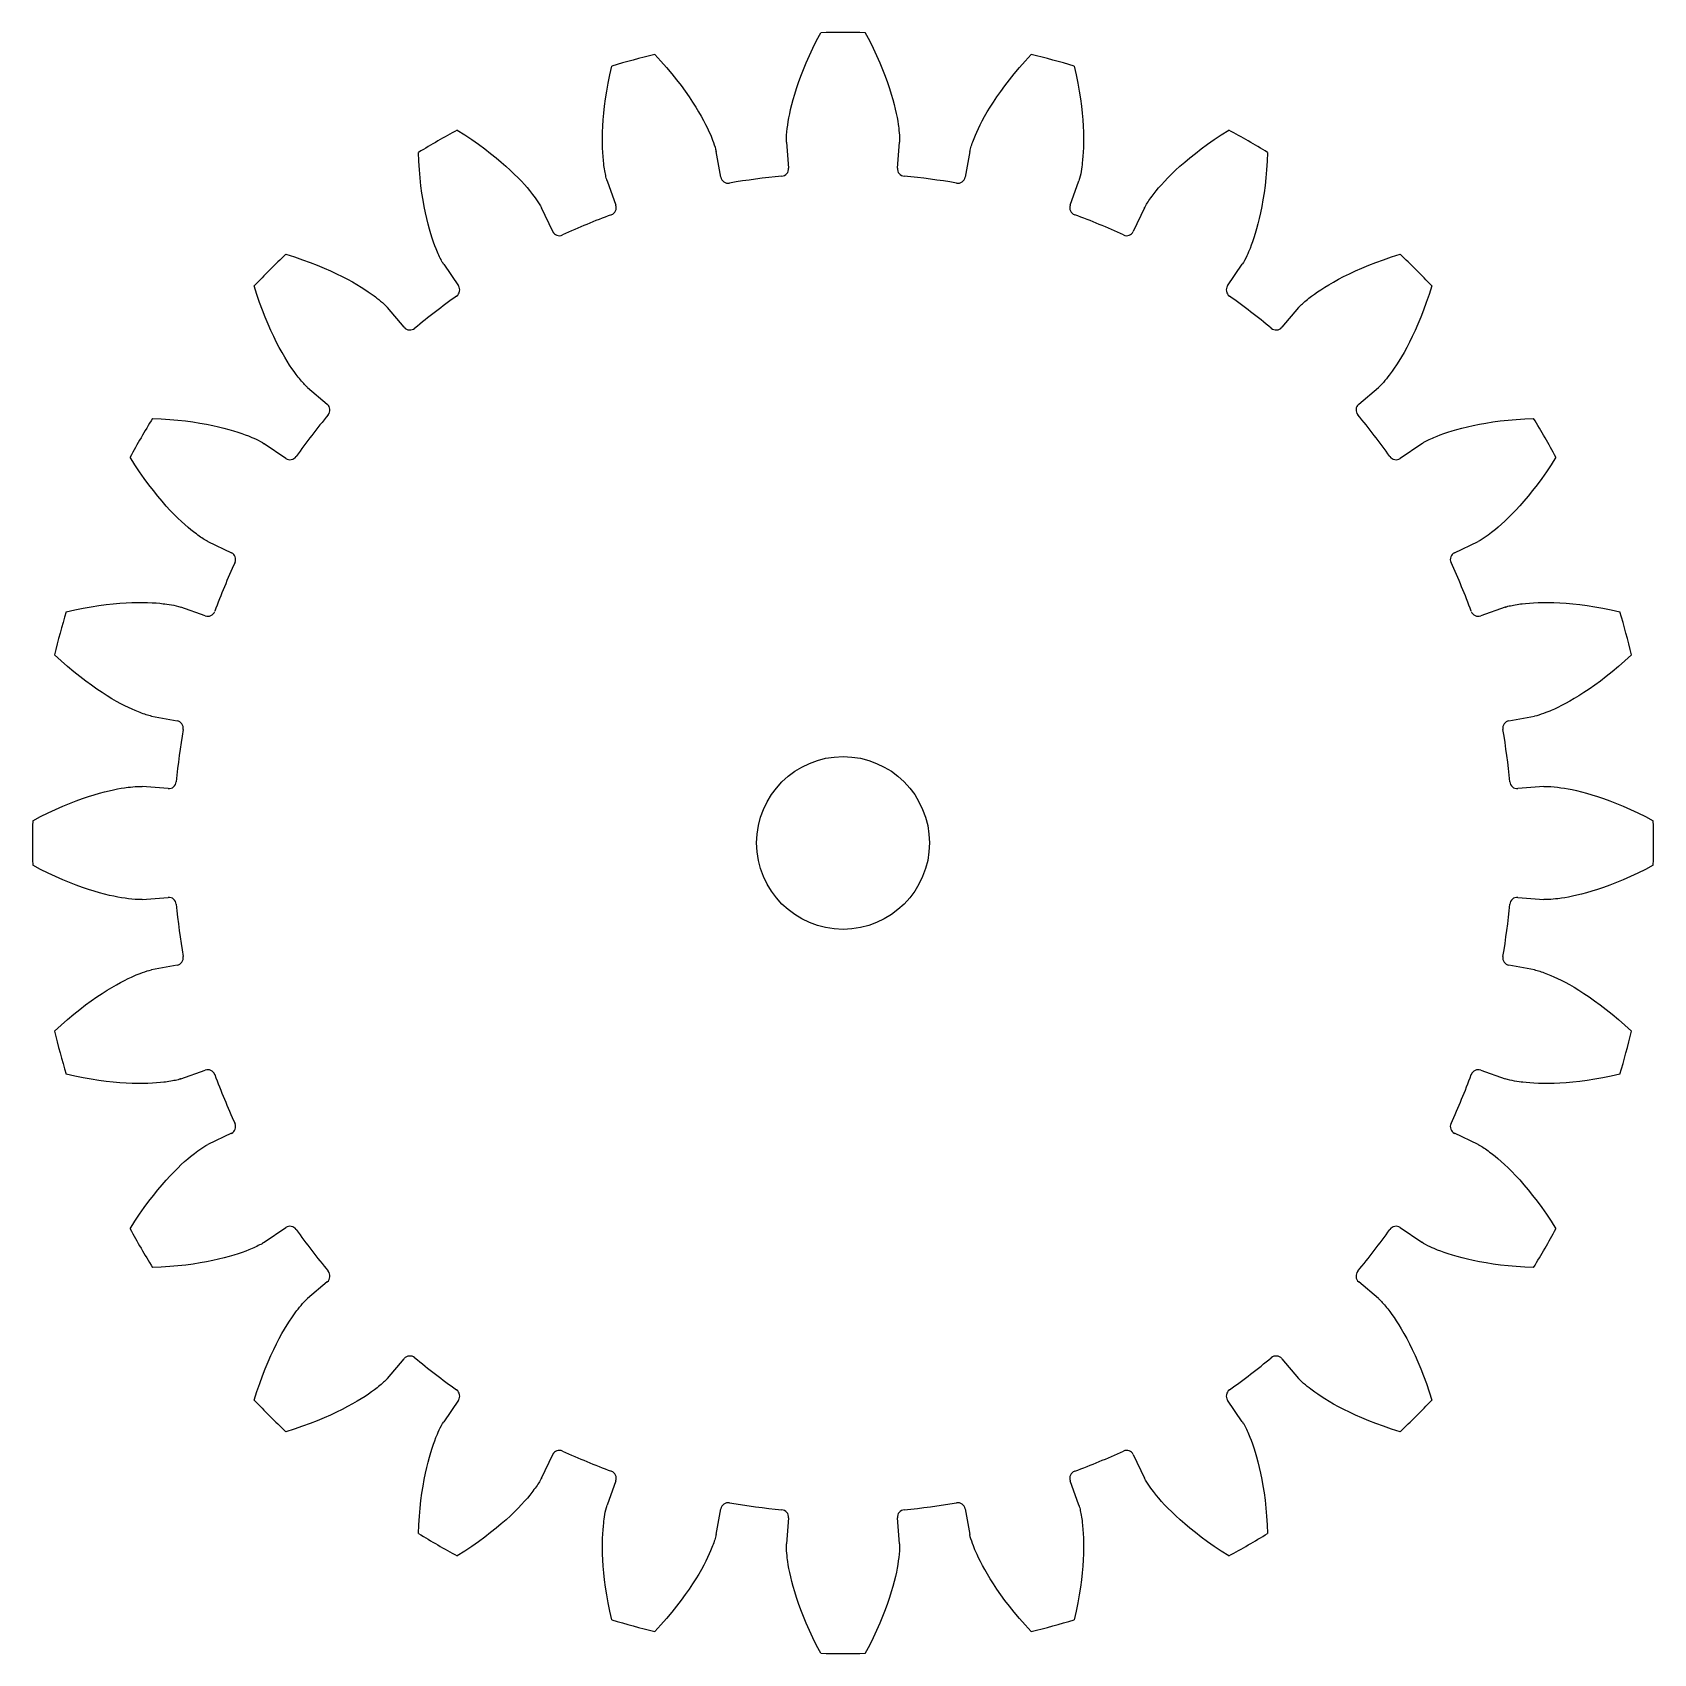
# Model space of a CAD drawing. Header units: millimetres. Extents: x -13.8 to 7.8, y -7.4 to 14.1.
import ezdxf

# ---------------------------------------------------------------- set-up
doc = ezdxf.new("R2010")
doc.units = ezdxf.units.MM
doc.layers.get('0').update_dxf_attribs({"linetype": 'CONTINUOUS'})

msp = doc.modelspace()

# ---------------------------------------------------------------- linework, layer by layer
for p, q in [((-4.622, 12.223), (-4.685, 12.564)), ((-3.748, 12.688), (-3.72, 12.342)), ((-2.272, 12.342), (-2.245, 12.688)), ((-1.308, 12.564), (-1.371, 12.223)), ((-6.137, 12.175), (-6.021, 11.848)), ((0.028, 11.848), (0.144, 12.175)), ((-6.861, 11.5), (-7.01, 11.813)), ((1.018, 11.813), (0.868, 11.5)), ((-8.312, 11.062), (-8.115, 10.776)), ((2.122, 10.776), (2.319, 11.062)), ((-8.837, 10.223), (-9.062, 10.486)), ((3.069, 10.486), (2.844, 10.223)), ((-10.124, 9.424), (-9.861, 9.199)), ((3.868, 9.199), (4.131, 9.424)), ((-10.414, 8.477), (-10.7, 8.674)), ((4.707, 8.674), (4.421, 8.477)), ((-11.451, 7.373), (-11.138, 7.223)), ((5.145, 7.223), (5.458, 7.373)), ((-11.486, 6.383), (-11.813, 6.499)), ((5.82, 6.499), (5.493, 6.383)), ((-12.202, 5.047), (-11.861, 4.984)), ((5.868, 4.984), (6.209, 5.047)), ((-11.98, 4.083), (-12.326, 4.11)), ((6.333, 4.11), (5.987, 4.083)), ((-12.326, 2.607), (-11.98, 2.635)), ((5.987, 2.635), (6.333, 2.607)), ((-11.861, 1.733), (-12.202, 1.67)), ((6.209, 1.67), (5.868, 1.733)), ((-11.813, 0.218), (-11.486, 0.334)), ((5.493, 0.334), (5.82, 0.218)), ((-11.138, -0.506), (-11.451, -0.655)), ((5.458, -0.655), (5.145, -0.506)), ((-10.7, -1.957), (-10.414, -1.76)), ((4.421, -1.76), (4.707, -1.957)), ((-9.861, -2.482), (-10.124, -2.707)), ((4.131, -2.707), (3.868, -2.482)), ((-9.062, -3.769), (-8.837, -3.506)), ((2.844, -3.506), (3.069, -3.769)), ((-8.115, -4.059), (-8.312, -4.345)), ((2.319, -4.345), (2.122, -4.059)), ((-7.01, -5.096), (-6.861, -4.783)), ((0.868, -4.783), (1.018, -5.096)), ((-6.021, -5.131), (-6.137, -5.458)), ((0.144, -5.458), (0.028, -5.131)), ((-4.685, -5.847), (-4.622, -5.506)), ((-1.371, -5.506), (-1.308, -5.847)), ((-3.72, -5.625), (-3.748, -5.971)), ((-2.245, -5.971), (-2.272, -5.625))]:
    msp.add_line(p, q)
msp.add_circle((-2.996, 3.359), 1.15)
for centre, radius, start, end in [((-2.996, 3.359), 10.79, 88.4232, 91.5768), ((-2.996, 3.359), 10.79, 103.4232, 106.5768), ((-2.996, 3.359), 10.79, 73.4232, 76.5768), ((-2.996, 3.359), 10.79, 118.4232, 121.5768), ((-2.996, 3.359), 10.79, 58.4232, 61.5768), ((-3.82, 12.334), 0.1, -84.7565, 4.5034), ((-2.173, 12.334), 0.1, 175.4966, 264.7565), ((-4.524, 12.241), 0.1, 190.4966, 279.7565), ((-2.996, 3.359), 8.913, 95.2435, 99.7565), ((-2.996, 3.359), 8.913, 80.2435, 84.7565), ((-1.469, 12.241), 0.1, 260.2435, 349.5034), ((-2.996, 3.359), 8.913, 110.2435, 114.7565), ((-6.115, 11.815), 0.1, -69.7565, 19.5034), ((0.122, 11.815), 0.1, 160.4966, 249.7565), ((-2.996, 3.359), 8.913, 65.2435, 69.7565), ((-6.771, 11.543), 0.1, 205.4966, 294.7565), ((0.778, 11.543), 0.1, 245.2435, 334.5034), ((-2.996, 3.359), 10.79, 133.4232, 136.5768), ((-2.996, 3.359), 10.79, 43.4232, 46.5768), ((-2.996, 3.359), 8.913, 125.2435, 129.7565), ((-8.198, 10.72), 0.1, -54.7565, 34.5034), ((2.205, 10.72), 0.1, 145.4966, 234.7565), ((-2.996, 3.359), 8.913, 50.2435, 54.7565), ((-8.761, 10.288), 0.1, 220.4966, 309.7565), ((2.768, 10.288), 0.1, 230.2435, 319.5034), ((-9.926, 9.123), 0.1, -39.7565, 49.5034), ((3.933, 9.123), 0.1, 130.4966, 219.7565), ((-2.996, 3.359), 10.79, 148.4232, 151.5768), ((-2.996, 3.359), 8.913, 140.2435, 144.7565), ((-2.996, 3.359), 8.913, 35.2435, 39.7565), ((-2.996, 3.359), 10.79, 28.4232, 31.5768), ((-10.358, 8.56), 0.1, 235.4966, 324.7565), ((4.365, 8.56), 0.1, 215.2435, 304.5034), ((-11.181, 7.133), 0.1, -24.7565, 64.5034), ((5.188, 7.133), 0.1, 115.4966, 204.7565), ((-2.996, 3.359), 8.913, 155.2435, 159.7565), ((-2.996, 3.359), 8.913, 20.2435, 24.7565), ((-2.996, 3.359), 10.79, 163.4232, 166.5768), ((-11.453, 6.477), 0.1, 250.4966, 339.7565), ((5.46, 6.477), 0.1, 200.2435, 289.5034), ((-2.996, 3.359), 10.79, 13.4232, 16.5768), ((-11.879, 4.886), 0.1, -9.7565, 79.5034), ((5.886, 4.886), 0.1, 100.4966, 189.7565), ((-2.996, 3.359), 8.913, 170.2435, 174.7565), ((-2.996, 3.359), 8.913, 5.2435, 9.7565), ((-11.972, 4.182), 0.1, 265.4966, 354.7565), ((5.979, 4.182), 0.1, 185.2435, 274.5034), ((-2.996, 3.359), 10.79, 178.4232, 181.5768), ((-2.996, 3.359), 10.79, -1.5768, 1.5768), ((-11.972, 2.535), 0.1, 5.2435, 94.5034), ((5.979, 2.535), 0.1, 85.4966, 174.7565), ((-2.996, 3.359), 8.913, 185.2435, 189.7565), ((-2.996, 3.359), 8.913, 350.2435, 354.7565), ((-11.879, 1.831), 0.1, -79.5034, 9.7565), ((5.886, 1.831), 0.1, 170.2435, 259.5034), ((-2.996, 3.359), 10.79, 193.4232, 196.5768), ((-2.996, 3.359), 10.79, 343.4232, 346.5768), ((-11.453, 0.24), 0.1, 20.2435, 109.5034), ((-2.996, 3.359), 8.913, 200.2435, 204.7565), ((-2.996, 3.359), 8.913, 335.2435, 339.7565), ((5.46, 0.24), 0.1, 70.4966, 159.7565), ((-11.181, -0.416), 0.1, -64.5034, 24.7565), ((5.188, -0.416), 0.1, 155.2435, 244.5034), ((-2.996, 3.359), 10.79, 208.4232, 211.5768), ((-10.358, -1.843), 0.1, 35.2435, 124.5034), ((-2.996, 3.359), 8.913, 215.2435, 219.7565), ((-2.996, 3.359), 8.913, 320.2435, 324.7565), ((4.365, -1.843), 0.1, 55.4966, 144.7565), ((-2.996, 3.359), 10.79, 328.4232, 331.5768), ((-9.926, -2.406), 0.1, -49.5034, 39.7565), ((3.933, -2.406), 0.1, 140.2435, 229.5034), ((-8.761, -3.57), 0.1, 50.2435, 139.5034), ((-2.996, 3.359), 8.913, 230.2435, 234.7565), ((-2.996, 3.359), 8.913, 305.2435, 309.7565), ((2.768, -3.57), 0.1, 40.4966, 129.7565), ((-2.996, 3.359), 10.79, 223.4232, 226.5768), ((-8.198, -4.003), 0.1, -34.5034, 54.7565), ((2.205, -4.003), 0.1, 125.2435, 214.5034), ((-2.996, 3.359), 10.79, 313.4232, 316.5768), ((-6.771, -4.826), 0.1, 65.2435, 154.5034), ((-2.996, 3.359), 8.913, 245.2435, 249.7565), ((-2.996, 3.359), 8.913, 290.2435, 294.7565), ((0.778, -4.826), 0.1, 25.4966, 114.7565), ((-6.115, -5.098), 0.1, -19.5034, 69.7565), ((0.122, -5.098), 0.1, 110.2435, 199.5034), ((-4.524, -5.524), 0.1, 80.2435, 169.5034), ((-2.996, 3.359), 8.913, 260.2435, 264.7565), ((-3.82, -5.617), 0.1, -4.5034, 84.7565), ((-2.173, -5.617), 0.1, 95.2435, 184.5034), ((-2.996, 3.359), 8.913, 275.2435, 279.7565), ((-1.469, -5.524), 0.1, 10.4966, 99.7565), ((-2.996, 3.359), 10.79, 238.4232, 241.5768), ((-2.996, 3.359), 10.79, 298.4232, 301.5768), ((-2.996, 3.359), 10.79, 253.4232, 256.5768), ((-2.996, 3.359), 10.79, 283.4232, 286.5768), ((-2.996, 3.359), 10.79, 268.4232, 271.5768)]:
    msp.add_arc(centre, radius, start, end)
for points, knots in [([(-3.748, 12.688), (-3.748, 12.69), (-3.748, 12.691), (-3.748, 12.697), (-3.749, 12.7), (-3.749, 12.716), (-3.749, 12.729), (-3.747, 12.786), (-3.74, 12.858), (-3.701, 13.144), (-3.599, 13.577), (-3.293, 14.144)], [-0.2614344, -0.2614344, -0.2614344, -0.2614344, -0.2594004, -0.2594004, -0.2556156, -0.2556156, -0.2419949, -0.2419949, -0.193451, -0.193451, 0, 0, 0, 0]), ([(-2.7, 14.144), (-2.394, 13.576), (-2.293, 13.146), (-2.254, 12.869), (-2.239, 12.762), (-2.245, 12.688)], [-0.1157355, -0.1157355, -0.1157355, -0.1157355, -0.0223391, -0.0223391, 0, 0, 0, 0]), ([(-5.501, 13.854), (-5.059, 13.384), (-4.851, 12.995), (-4.741, 12.738), (-4.699, 12.637), (-4.685, 12.564)], [-0.1157355, -0.1157355, -0.1157355, -0.1157355, -0.0223391, -0.0223391, 0, 0, 0, 0]), ([(-1.308, 12.564), (-1.307, 12.566), (-1.307, 12.568), (-1.306, 12.573), (-1.305, 12.577), (-1.302, 12.592), (-1.298, 12.604), (-1.282, 12.659), (-1.256, 12.727), (-1.144, 12.993), (-0.934, 13.384), (-0.492, 13.854)], [-0.2614344, -0.2614344, -0.2614344, -0.2614344, -0.2594004, -0.2594004, -0.2556156, -0.2556156, -0.2419949, -0.2419949, -0.193451, -0.193451, 0, 0, 0, 0]), ([(-6.137, 12.175), (-6.137, 12.177), (-6.138, 12.179), (-6.14, 12.184), (-6.141, 12.187), (-6.146, 12.203), (-6.149, 12.215), (-6.162, 12.271), (-6.174, 12.342), (-6.209, 12.628), (-6.223, 13.072), (-6.075, 13.7)], [-0.2614344, -0.2614344, -0.2614344, -0.2614344, -0.2594004, -0.2594004, -0.2556156, -0.2556156, -0.2419949, -0.2419949, -0.193451, -0.193451, 0, 0, 0, 0]), ([(0.082, 13.7), (0.23, 13.072), (0.216, 12.631), (0.182, 12.353), (0.169, 12.246), (0.144, 12.175)], [-0.1157355, -0.1157355, -0.1157355, -0.1157355, -0.0223391, -0.0223391, 0, 0, 0, 0]), ([(-8.132, 12.848), (-7.583, 12.508), (-7.281, 12.186), (-7.109, 11.967), (-7.042, 11.881), (-7.01, 11.813)], [-0.1157355, -0.1157355, -0.1157355, -0.1157355, -0.0223391, -0.0223391, 0, 0, 0, 0]), ([(1.018, 11.813), (1.018, 11.815), (1.019, 11.817), (1.022, 11.822), (1.023, 11.825), (1.031, 11.839), (1.037, 11.85), (1.067, 11.898), (1.109, 11.958), (1.286, 12.185), (1.591, 12.509), (2.139, 12.848)], [-0.2614344, -0.2614344, -0.2614344, -0.2614344, -0.2594004, -0.2594004, -0.2556156, -0.2556156, -0.2419949, -0.2419949, -0.193451, -0.193451, 0, 0, 0, 0]), ([(-8.312, 11.062), (-8.313, 11.064), (-8.314, 11.065), (-8.317, 11.07), (-8.319, 11.073), (-8.327, 11.086), (-8.333, 11.097), (-8.361, 11.148), (-8.391, 11.213), (-8.499, 11.481), (-8.627, 11.906), (-8.647, 12.551)], [-0.2614344, -0.2614344, -0.2614344, -0.2614344, -0.2594004, -0.2594004, -0.2556156, -0.2556156, -0.2419949, -0.2419949, -0.193451, -0.193451, 0, 0, 0, 0]), ([(2.654, 12.551), (2.634, 11.906), (2.506, 11.483), (2.402, 11.224), (2.361, 11.124), (2.319, 11.062)], [-0.1157355, -0.1157355, -0.1157355, -0.1157355, -0.0223391, -0.0223391, 0, 0, 0, 0]), ([(-10.413, 11.195), (-9.795, 11.009), (-9.42, 10.777), (-9.196, 10.609), (-9.11, 10.543), (-9.062, 10.486)], [-0.1157355, -0.1157355, -0.1157355, -0.1157355, -0.0223391, -0.0223391, 0, 0, 0, 0]), ([(3.069, 10.486), (3.07, 10.488), (3.071, 10.489), (3.075, 10.493), (3.077, 10.496), (3.088, 10.508), (3.097, 10.517), (3.139, 10.556), (3.195, 10.602), (3.425, 10.776), (3.803, 11.01), (4.42, 11.195)], [-0.2614344, -0.2614344, -0.2614344, -0.2614344, -0.2594004, -0.2594004, -0.2556156, -0.2556156, -0.2419949, -0.2419949, -0.193451, -0.193451, 0, 0, 0, 0]), ([(-10.124, 9.424), (-10.126, 9.425), (-10.127, 9.427), (-10.131, 9.43), (-10.134, 9.432), (-10.146, 9.443), (-10.154, 9.452), (-10.194, 9.494), (-10.24, 9.55), (-10.414, 9.78), (-10.648, 10.158), (-10.833, 10.775)], [-0.2614344, -0.2614344, -0.2614344, -0.2614344, -0.2594004, -0.2594004, -0.2556156, -0.2556156, -0.2419949, -0.2419949, -0.193451, -0.193451, 0, 0, 0, 0]), ([(4.84, 10.775), (4.654, 10.157), (4.421, 9.782), (4.254, 9.559), (4.188, 9.472), (4.131, 9.424)], [-0.1157355, -0.1157355, -0.1157355, -0.1157355, -0.0223391, -0.0223391, 0, 0, 0, 0]), ([(-12.189, 9.009), (-11.544, 8.989), (-11.121, 8.861), (-10.862, 8.757), (-10.761, 8.716), (-10.7, 8.674)], [-0.1157355, -0.1157355, -0.1157355, -0.1157355, -0.0223391, -0.0223391, 0, 0, 0, 0]), ([(4.707, 8.674), (4.709, 8.675), (4.71, 8.676), (4.715, 8.679), (4.718, 8.681), (4.731, 8.689), (4.742, 8.696), (4.793, 8.723), (4.858, 8.753), (5.126, 8.861), (5.551, 8.989), (6.196, 9.009)], [-0.2614344, -0.2614344, -0.2614344, -0.2614344, -0.2594004, -0.2594004, -0.2556156, -0.2556156, -0.2419949, -0.2419949, -0.193451, -0.193451, 0, 0, 0, 0]), ([(-11.451, 7.373), (-11.453, 7.373), (-11.455, 7.374), (-11.46, 7.377), (-11.463, 7.378), (-11.477, 7.386), (-11.488, 7.392), (-11.536, 7.422), (-11.595, 7.464), (-11.823, 7.641), (-12.147, 7.946), (-12.486, 8.494)], [-0.2614344, -0.2614344, -0.2614344, -0.2614344, -0.2594004, -0.2594004, -0.2556156, -0.2556156, -0.2419949, -0.2419949, -0.193451, -0.193451, 0, 0, 0, 0]), ([(6.493, 8.494), (6.153, 7.945), (5.831, 7.644), (5.611, 7.471), (5.526, 7.405), (5.458, 7.373)], [-0.1157355, -0.1157355, -0.1157355, -0.1157355, -0.0223391, -0.0223391, 0, 0, 0, 0]), ([(-13.338, 6.437), (-12.71, 6.585), (-12.269, 6.571), (-11.991, 6.538), (-11.883, 6.524), (-11.813, 6.499)], [-0.1157355, -0.1157355, -0.1157355, -0.1157355, -0.0223391, -0.0223391, 0, 0, 0, 0]), ([(5.82, 6.499), (5.822, 6.499), (5.824, 6.5), (5.829, 6.502), (5.832, 6.503), (5.848, 6.508), (5.86, 6.511), (5.915, 6.524), (5.987, 6.536), (6.273, 6.572), (6.717, 6.585), (7.345, 6.437)], [-0.2614344, -0.2614344, -0.2614344, -0.2614344, -0.2594004, -0.2594004, -0.2556156, -0.2556156, -0.2419949, -0.2419949, -0.193451, -0.193451, 0, 0, 0, 0]), ([(-12.202, 5.047), (-12.204, 5.048), (-12.206, 5.048), (-12.211, 5.049), (-12.215, 5.05), (-12.23, 5.053), (-12.242, 5.057), (-12.297, 5.073), (-12.365, 5.099), (-12.631, 5.211), (-13.022, 5.421), (-13.492, 5.863)], [-0.2614344, -0.2614344, -0.2614344, -0.2614344, -0.2594004, -0.2594004, -0.2556156, -0.2556156, -0.2419949, -0.2419949, -0.193451, -0.193451, 0, 0, 0, 0]), ([(7.499, 5.863), (7.029, 5.421), (6.64, 5.213), (6.382, 5.103), (6.282, 5.061), (6.209, 5.047)], [-0.1157355, -0.1157355, -0.1157355, -0.1157355, -0.0223391, -0.0223391, 0, 0, 0, 0]), ([(-13.782, 3.655), (-13.214, 3.961), (-12.784, 4.062), (-12.507, 4.101), (-12.4, 4.116), (-12.326, 4.11)], [-0.1157355, -0.1157355, -0.1157355, -0.1157355, -0.0223391, -0.0223391, 0, 0, 0, 0]), ([(6.333, 4.11), (6.335, 4.11), (6.336, 4.11), (6.342, 4.11), (6.345, 4.111), (6.361, 4.111), (6.374, 4.111), (6.431, 4.109), (6.503, 4.103), (6.789, 4.063), (7.222, 3.961), (7.789, 3.655)], [-0.2614344, -0.2614344, -0.2614344, -0.2614344, -0.2594004, -0.2594004, -0.2556156, -0.2556156, -0.2419949, -0.2419949, -0.193451, -0.193451, 0, 0, 0, 0]), ([(-12.326, 2.607), (-12.327, 2.607), (-12.329, 2.607), (-12.335, 2.607), (-12.338, 2.607), (-12.354, 2.606), (-12.367, 2.606), (-12.424, 2.608), (-12.496, 2.615), (-12.782, 2.654), (-13.214, 2.756), (-13.782, 3.062)], [-0.2614344, -0.2614344, -0.2614344, -0.2614344, -0.2594004, -0.2594004, -0.2556156, -0.2556156, -0.2419949, -0.2419949, -0.193451, -0.193451, 0, 0, 0, 0]), ([(7.789, 3.062), (7.221, 2.756), (6.791, 2.656), (6.514, 2.616), (6.407, 2.601), (6.333, 2.607)], [-0.1157355, -0.1157355, -0.1157355, -0.1157355, -0.0223391, -0.0223391, 0, 0, 0, 0]), ([(-13.492, 0.854), (-13.022, 1.296), (-12.632, 1.504), (-12.375, 1.614), (-12.275, 1.656), (-12.202, 1.67)], [-0.1157355, -0.1157355, -0.1157355, -0.1157355, -0.0223391, -0.0223391, 0, 0, 0, 0]), ([(6.209, 1.67), (6.211, 1.669), (6.213, 1.669), (6.218, 1.668), (6.222, 1.667), (6.237, 1.664), (6.249, 1.66), (6.304, 1.644), (6.372, 1.619), (6.638, 1.506), (7.029, 1.296), (7.499, 0.854)], [-0.2614344, -0.2614344, -0.2614344, -0.2614344, -0.2594004, -0.2594004, -0.2556156, -0.2556156, -0.2419949, -0.2419949, -0.193451, -0.193451, 0, 0, 0, 0]), ([(-11.813, 0.218), (-11.815, 0.218), (-11.817, 0.217), (-11.822, 0.215), (-11.825, 0.214), (-11.841, 0.21), (-11.853, 0.206), (-11.908, 0.193), (-11.98, 0.181), (-12.266, 0.146), (-12.71, 0.132), (-13.338, 0.28)], [-0.2614344, -0.2614344, -0.2614344, -0.2614344, -0.2594004, -0.2594004, -0.2556156, -0.2556156, -0.2419949, -0.2419949, -0.193451, -0.193451, 0, 0, 0, 0]), ([(7.345, 0.28), (6.717, 0.132), (6.276, 0.146), (5.998, 0.18), (5.891, 0.194), (5.82, 0.218)], [-0.1157355, -0.1157355, -0.1157355, -0.1157355, -0.0223391, -0.0223391, 0, 0, 0, 0]), ([(-12.486, -1.777), (-12.146, -1.228), (-11.824, -0.926), (-11.604, -0.754), (-11.519, -0.687), (-11.451, -0.655)], [-0.1157355, -0.1157355, -0.1157355, -0.1157355, -0.0223391, -0.0223391, 0, 0, 0, 0]), ([(5.458, -0.655), (5.46, -0.656), (5.462, -0.657), (5.467, -0.659), (5.47, -0.661), (5.484, -0.668), (5.495, -0.675), (5.543, -0.705), (5.602, -0.747), (5.83, -0.924), (6.154, -1.229), (6.493, -1.777)], [-0.2614344, -0.2614344, -0.2614344, -0.2614344, -0.2594004, -0.2594004, -0.2556156, -0.2556156, -0.2419949, -0.2419949, -0.193451, -0.193451, 0, 0, 0, 0]), ([(-10.7, -1.957), (-10.702, -1.958), (-10.703, -1.959), (-10.708, -1.962), (-10.711, -1.964), (-10.724, -1.972), (-10.735, -1.978), (-10.785, -2.005), (-10.851, -2.036), (-11.119, -2.144), (-11.544, -2.272), (-12.189, -2.292)], [-0.2614344, -0.2614344, -0.2614344, -0.2614344, -0.2594004, -0.2594004, -0.2556156, -0.2556156, -0.2419949, -0.2419949, -0.193451, -0.193451, 0, 0, 0, 0]), ([(6.196, -2.292), (5.551, -2.272), (5.128, -2.144), (4.869, -2.04), (4.769, -1.999), (4.707, -1.957)], [-0.1157355, -0.1157355, -0.1157355, -0.1157355, -0.0223391, -0.0223391, 0, 0, 0, 0]), ([(-10.833, -4.058), (-10.647, -3.44), (-10.414, -3.065), (-10.247, -2.841), (-10.181, -2.755), (-10.124, -2.707)], [-0.1157355, -0.1157355, -0.1157355, -0.1157355, -0.0223391, -0.0223391, 0, 0, 0, 0]), ([(4.131, -2.707), (4.133, -2.708), (4.134, -2.709), (4.138, -2.713), (4.141, -2.715), (4.153, -2.726), (4.162, -2.735), (4.201, -2.777), (4.247, -2.833), (4.421, -3.063), (4.655, -3.441), (4.84, -4.058)], [-0.2614344, -0.2614344, -0.2614344, -0.2614344, -0.2594004, -0.2594004, -0.2556156, -0.2556156, -0.2419949, -0.2419949, -0.193451, -0.193451, 0, 0, 0, 0]), ([(-9.062, -3.769), (-9.063, -3.771), (-9.064, -3.772), (-9.068, -3.776), (-9.07, -3.779), (-9.081, -3.791), (-9.09, -3.799), (-9.132, -3.839), (-9.188, -3.885), (-9.418, -4.059), (-9.796, -4.292), (-10.413, -4.478)], [-0.2614344, -0.2614344, -0.2614344, -0.2614344, -0.2594004, -0.2594004, -0.2556156, -0.2556156, -0.2419949, -0.2419949, -0.193451, -0.193451, 0, 0, 0, 0]), ([(4.42, -4.478), (3.802, -4.292), (3.427, -4.059), (3.204, -3.892), (3.117, -3.826), (3.069, -3.769)], [-0.1157355, -0.1157355, -0.1157355, -0.1157355, -0.0223391, -0.0223391, 0, 0, 0, 0]), ([(-8.647, -5.834), (-8.627, -5.189), (-8.499, -4.766), (-8.395, -4.507), (-8.354, -4.406), (-8.312, -4.345)], [-0.1157355, -0.1157355, -0.1157355, -0.1157355, -0.0223391, -0.0223391, 0, 0, 0, 0]), ([(2.319, -4.345), (2.32, -4.347), (2.321, -4.348), (2.324, -4.353), (2.326, -4.356), (2.334, -4.369), (2.341, -4.38), (2.368, -4.43), (2.398, -4.496), (2.506, -4.764), (2.634, -5.189), (2.654, -5.834)], [-0.2614344, -0.2614344, -0.2614344, -0.2614344, -0.2594004, -0.2594004, -0.2556156, -0.2556156, -0.2419949, -0.2419949, -0.193451, -0.193451, 0, 0, 0, 0]), ([(-7.01, -5.096), (-7.011, -5.098), (-7.012, -5.1), (-7.014, -5.105), (-7.016, -5.108), (-7.023, -5.122), (-7.03, -5.133), (-7.06, -5.181), (-7.102, -5.24), (-7.279, -5.468), (-7.584, -5.792), (-8.132, -6.131)], [-0.2614344, -0.2614344, -0.2614344, -0.2614344, -0.2594004, -0.2594004, -0.2556156, -0.2556156, -0.2419949, -0.2419949, -0.193451, -0.193451, 0, 0, 0, 0]), ([(2.139, -6.131), (1.59, -5.791), (1.288, -5.469), (1.116, -5.249), (1.05, -5.164), (1.018, -5.096)], [-0.1157355, -0.1157355, -0.1157355, -0.1157355, -0.0223391, -0.0223391, 0, 0, 0, 0]), ([(-6.075, -6.983), (-6.223, -6.355), (-6.209, -5.914), (-6.175, -5.636), (-6.162, -5.528), (-6.137, -5.458)], [-0.1157355, -0.1157355, -0.1157355, -0.1157355, -0.0223391, -0.0223391, 0, 0, 0, 0]), ([(0.144, -5.458), (0.144, -5.46), (0.145, -5.462), (0.147, -5.467), (0.148, -5.47), (0.153, -5.486), (0.156, -5.498), (0.169, -5.553), (0.181, -5.625), (0.217, -5.911), (0.23, -6.355), (0.082, -6.983)], [-0.2614344, -0.2614344, -0.2614344, -0.2614344, -0.2594004, -0.2594004, -0.2556156, -0.2556156, -0.2419949, -0.2419949, -0.193451, -0.193451, 0, 0, 0, 0]), ([(-4.685, -5.847), (-4.686, -5.849), (-4.686, -5.851), (-4.687, -5.856), (-4.688, -5.859), (-4.691, -5.875), (-4.695, -5.887), (-4.711, -5.942), (-4.736, -6.01), (-4.849, -6.276), (-5.059, -6.667), (-5.501, -7.137)], [-0.2614344, -0.2614344, -0.2614344, -0.2614344, -0.2594004, -0.2594004, -0.2556156, -0.2556156, -0.2419949, -0.2419949, -0.193451, -0.193451, 0, 0, 0, 0]), ([(-3.293, -7.427), (-3.599, -6.859), (-3.699, -6.429), (-3.739, -6.152), (-3.754, -6.045), (-3.748, -5.971)], [-0.1157355, -0.1157355, -0.1157355, -0.1157355, -0.0223391, -0.0223391, 0, 0, 0, 0]), ([(-2.245, -5.971), (-2.245, -5.972), (-2.245, -5.974), (-2.245, -5.98), (-2.244, -5.983), (-2.244, -5.999), (-2.244, -6.012), (-2.246, -6.069), (-2.252, -6.141), (-2.292, -6.427), (-2.394, -6.859), (-2.7, -7.427)], [-0.2614344, -0.2614344, -0.2614344, -0.2614344, -0.2594004, -0.2594004, -0.2556156, -0.2556156, -0.2419949, -0.2419949, -0.193451, -0.193451, 0, 0, 0, 0]), ([(-0.492, -7.137), (-0.934, -6.667), (-1.142, -6.277), (-1.252, -6.02), (-1.294, -5.92), (-1.308, -5.847)], [-0.1157355, -0.1157355, -0.1157355, -0.1157355, -0.0223391, -0.0223391, 0, 0, 0, 0])]:
    msp.add_open_spline(points, degree=3, knots=knots)

doc.saveas('drawing.dxf')
